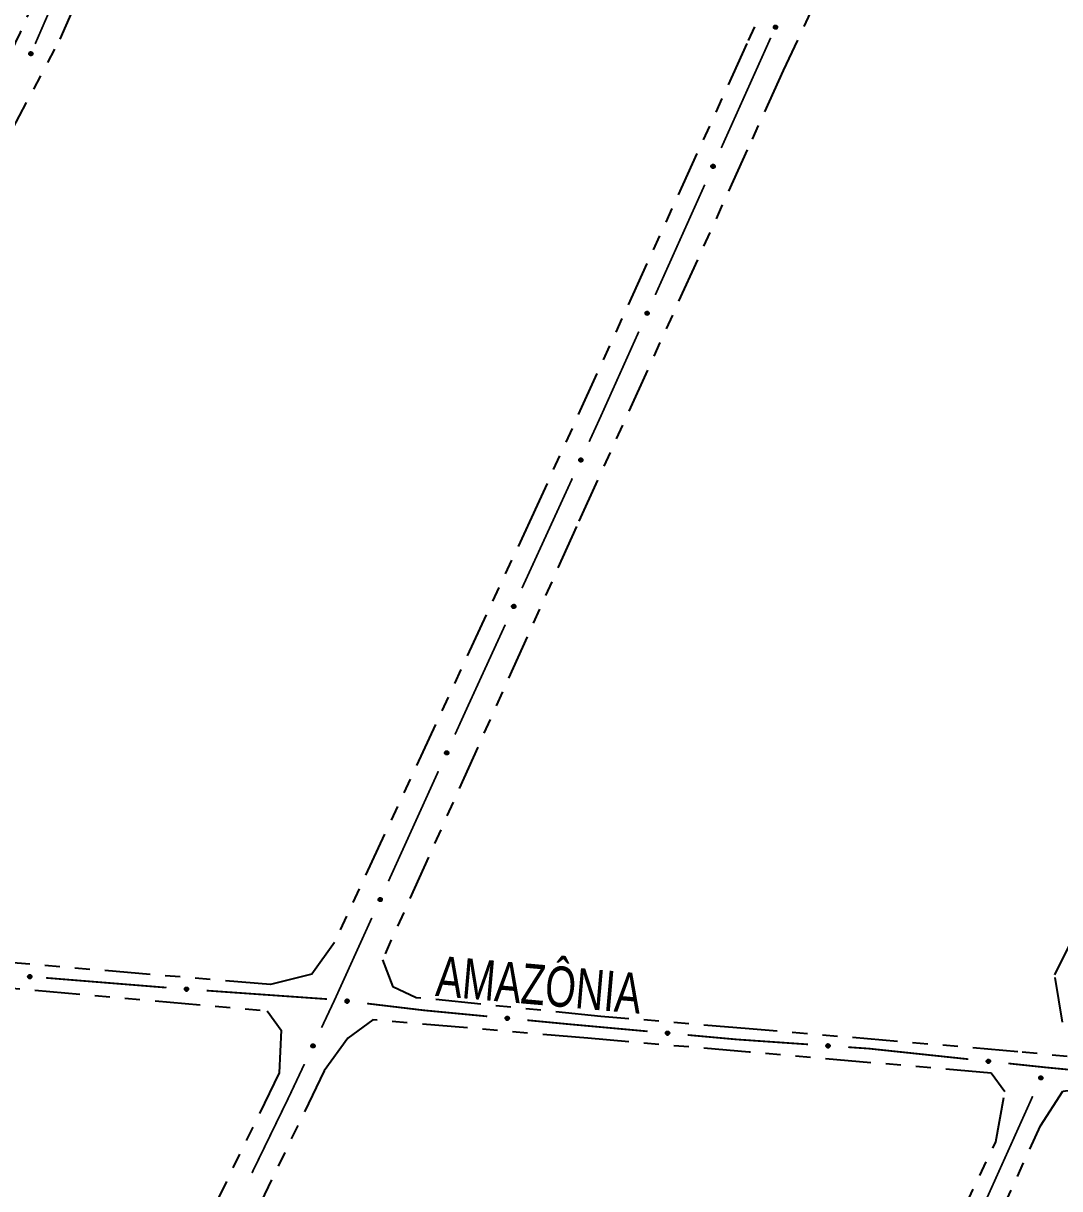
# Model space of a CAD drawing. Extents: x 203665 to 205970, y 4870865 to 4873745.
# Drawn here: x 204333.3 to 204436.3, y 4872193.6 to 4872309.4 of the extents above; entities that cross this region are included whole.
import ezdxf

# ---------------------------------------------------------------- set-up
doc = ezdxf.new("R2010")
doc.units = 0
doc.header["$LTSCALE"] = 1.5
doc.header["$MEASUREMENT"] = 0
doc.linetypes.add('TRACO_25', pattern=[8, 3, -1, 1, -1, 1, -1])
for name, color, linetype in [('SV-EIXO-RUA-N-PAV', 6, 'CONTINUOUS'), ('SV-RUA-NAO-PAV', 7, 'CONTINUOUS'), ('SV-TXT-RUA-N-PAV', 7, 'CONTINUOUS')]:
    doc.layers.add(name, color=color, linetype=linetype)
doc.styles.add('ARIAL', font='ARIAL.SHX')

msp = doc.modelspace()

# ---------------------------------------------------------------- linework, layer by layer
at = {"layer": 'SV-EIXO-RUA-N-PAV', "const_width": 0.18}
for points in [[(204334.483319, 4872307.370179), (204338.866282, 4872317.459264)], [(204407.567478, 4872307.980541), (204402.652835, 4872297.033109)], [(204401.014621, 4872293.383964), (204396.099978, 4872282.436532)], [(204394.461763, 4872278.787387), (204390.775781, 4872270.576813)], [(204390.615686, 4872270.220199), (204389.528072, 4872267.848598)], [(204390.775781, 4872270.576813), (204390.615686, 4872270.220199)], [(204387.860656, 4872264.212704), (204382.858407, 4872253.305023)], [(204381.190991, 4872249.669129), (204377.439305, 4872241.488368)], [(204377.340722, 4872241.273403), (204376.198992, 4872238.756773)], [(204377.439305, 4872241.488368), (204377.340722, 4872241.273403)], [(204374.546411, 4872235.114112), (204369.588668, 4872224.18613)], [(204367.936088, 4872220.54347), (204364.630926, 4872213.258148)], [(204335.573142, 4872214.580734), (204347.534153, 4872213.614187)], [(204351.523075, 4872213.31734), (204363.493279, 4872212.472228)], [(204364.250133, 4872212.418794), (204362.93844, 4872209.633936)], [(204364.630926, 4872213.258148), (204364.250133, 4872212.418794)], [(204367.468452, 4872212.033824), (204372.43306, 4872211.439964)], [(204372.43306, 4872211.439964), (204373.090104, 4872211.361371)], [(204373.090104, 4872211.361371), (204379.399523, 4872210.757277)], [(204383.381314, 4872210.376041), (204387.363105, 4872209.994806)], [(204387.363105, 4872209.994806), (204387.406833, 4872209.99062)], [(204387.406833, 4872209.99062), (204395.330231, 4872209.270311)], [(204399.313803, 4872208.908167), (204403.297376, 4872208.546024)], [(204403.297376, 4872208.546024), (204404.160453, 4872208.467564)], [(204404.160453, 4872208.467564), (204411.276718, 4872207.973949)], [(204415.26713, 4872207.697157), (204417.262336, 4872207.558761)], [(204417.262336, 4872207.558761), (204417.33489, 4872207.55373)], [(204417.33489, 4872207.55373), (204427.206555, 4872206.504463)], [(204361.234007, 4872206.015248), (204359.955682, 4872203.301231)], [(204431.184149, 4872206.081682), (204434.167345, 4872205.764596)], [(204434.167345, 4872205.764596), (204434.888113, 4872205.687986)], [(204434.888113, 4872205.687986), (204443.124805, 4872204.890886)], [(204359.955682, 4872203.301231), (204359.698866, 4872202.755985)], [(204359.698866, 4872202.755985), (204356.027159, 4872195.203952)], [(204428.679475, 4872191.88013), (204433.600623, 4872202.82464)]]:
    msp.add_lwpolyline(points, dxfattribs=at)
at = {"layer": 'SV-EIXO-RUA-N-PAV'}
for points in [[(204408.198345, 4872309.117025), (204408.216378, 4872309.071562), (204408.222579, 4872309.028801), (204408.217486, 4872308.991648), (204408.204425, 4872308.959991), (204408.187415, 4872308.929108), (204408.163396, 4872308.901756), (204408.130013, 4872308.877304), (204408.084535, 4872308.858895), (204408.040313, 4872308.855421), (204408.003622, 4872308.858465), (204407.969827, 4872308.870184), (204407.940103, 4872308.887211), (204407.912516, 4872308.9131), (204407.888066, 4872308.947172), (204407.870662, 4872308.993351), (204407.86487, 4872309.035314), (204407.87074, 4872309.07112), (204407.882736, 4872309.105021), (204407.90048, 4872309.136341), (204407.924212, 4872309.163055), (204407.958562, 4872309.18761), (204408.004367, 4872309.204184), (204408.046154, 4872309.210439), (204408.082034, 4872309.205073), (204408.115143, 4872309.192512), (204408.146325, 4872309.175827), (204408.174826, 4872309.152828), (204408.198345, 4872309.117025)], [(204333.903559, 4872306.31191), (204333.884977, 4872306.357151), (204333.878257, 4872306.399833), (204333.882899, 4872306.437045), (204333.895574, 4872306.468859), (204333.912208, 4872306.499945), (204333.935894, 4872306.527587), (204333.968977, 4872306.552443), (204334.014229, 4872306.571402), (204334.058405, 4872306.575412), (204334.095131, 4872306.572814), (204334.129065, 4872306.561506), (204334.158994, 4872306.544841), (204334.186893, 4872306.519289), (204334.211754, 4872306.485516), (204334.229718, 4872306.439552), (204334.236019, 4872306.397662), (204334.230584, 4872306.361787), (204334.219, 4872306.327744), (204334.201638, 4872306.29621), (204334.178231, 4872306.269211), (204334.144182, 4872306.24424), (204334.098581, 4872306.227111), (204334.056873, 4872306.22035), (204334.020931, 4872306.225279), (204333.987671, 4872306.237438), (204333.956289, 4872306.253743), (204333.927512, 4872306.276395), (204333.903559, 4872306.31191)], [(204401.992998, 4872295.29453), (204402.01103, 4872295.249067), (204402.017231, 4872295.206307), (204402.012138, 4872295.169154), (204401.999077, 4872295.137496), (204401.982067, 4872295.106614), (204401.958048, 4872295.079262), (204401.924665, 4872295.054809), (204401.879187, 4872295.0364), (204401.834965, 4872295.032927), (204401.798274, 4872295.035971), (204401.764479, 4872295.04769), (204401.734755, 4872295.064717), (204401.707168, 4872295.090606), (204401.682718, 4872295.124678), (204401.665314, 4872295.170856), (204401.659522, 4872295.212819), (204401.665392, 4872295.248626), (204401.677388, 4872295.282526), (204401.695132, 4872295.313847), (204401.718864, 4872295.34056), (204401.753214, 4872295.365116), (204401.79902, 4872295.38169), (204401.840807, 4872295.387944), (204401.876686, 4872295.382579), (204401.909796, 4872295.370017), (204401.940978, 4872295.353333), (204401.969478, 4872295.330333), (204401.992998, 4872295.29453)], [(204395.44014, 4872280.697953), (204395.458172, 4872280.652491), (204395.464374, 4872280.60973), (204395.459281, 4872280.572577), (204395.44622, 4872280.540919), (204395.42921, 4872280.510037), (204395.405191, 4872280.482685), (204395.371808, 4872280.458232), (204395.326329, 4872280.439823), (204395.282108, 4872280.43635), (204395.245416, 4872280.439394), (204395.211621, 4872280.451113), (204395.181898, 4872280.46814), (204395.154311, 4872280.494029), (204395.129861, 4872280.528101), (204395.112457, 4872280.574279), (204395.106665, 4872280.616242), (204395.112534, 4872280.652049), (204395.124531, 4872280.68595), (204395.142274, 4872280.71727), (204395.166006, 4872280.743983), (204395.200356, 4872280.768539), (204395.246162, 4872280.785113), (204395.287949, 4872280.791368), (204395.323829, 4872280.786002), (204395.356938, 4872280.77344), (204395.38812, 4872280.756756), (204395.41662, 4872280.733756), (204395.44014, 4872280.697953)], [(204388.854318, 4872266.115365), (204388.871985, 4872266.069759), (204388.877844, 4872266.02695), (204388.872453, 4872265.989839), (204388.859139, 4872265.958288), (204388.841882, 4872265.927543), (204388.817644, 4872265.900384), (204388.784066, 4872265.8762), (204388.738442, 4872265.858156), (204388.694194, 4872265.855037), (204388.657528, 4872265.858375), (204388.623828, 4872265.870364), (204388.594242, 4872265.887629), (204388.566863, 4872265.913738), (204388.542687, 4872265.948006), (204388.525654, 4872265.994322), (204388.520198, 4872266.03633), (204388.526355, 4872266.072089), (204388.538623, 4872266.105892), (204388.556617, 4872266.137069), (204388.580562, 4872266.163591), (204388.615108, 4872266.187871), (204388.661045, 4872266.204077), (204388.702881, 4872266.209996), (204388.738716, 4872266.204344), (204388.771724, 4872266.191517), (204388.802771, 4872266.174583), (204388.831086, 4872266.151356), (204388.854318, 4872266.115365)], [(204382.184653, 4872251.57179), (204382.202321, 4872251.526184), (204382.208179, 4872251.483375), (204382.202788, 4872251.446264), (204382.189474, 4872251.414713), (204382.172217, 4872251.383968), (204382.147979, 4872251.356809), (204382.114401, 4872251.332625), (204382.068777, 4872251.314581), (204382.024529, 4872251.311462), (204381.987863, 4872251.3148), (204381.954163, 4872251.326789), (204381.924577, 4872251.344054), (204381.897198, 4872251.370164), (204381.873022, 4872251.404431), (204381.855989, 4872251.450747), (204381.850534, 4872251.492755), (204381.85669, 4872251.528514), (204381.868958, 4872251.562317), (204381.886952, 4872251.593494), (204381.910898, 4872251.620016), (204381.945443, 4872251.644296), (204381.99138, 4872251.660502), (204382.033216, 4872251.666421), (204382.069052, 4872251.660769), (204382.102059, 4872251.647942), (204382.133106, 4872251.631008), (204382.161421, 4872251.607781), (204382.184653, 4872251.57179)], [(204375.532309, 4872237.020808), (204375.550162, 4872236.975275), (204375.556194, 4872236.93249), (204375.550955, 4872236.895357), (204375.53777, 4872236.863751), (204375.520638, 4872236.832936), (204375.496511, 4872236.805679), (204375.463032, 4872236.781358), (204375.417482, 4872236.763129), (204375.373247, 4872236.759829), (204375.336568, 4872236.763018), (204375.302819, 4872236.77487), (204375.273163, 4872236.792014), (204375.245678, 4872236.818011), (204375.221363, 4872236.85218), (204375.204141, 4872236.898426), (204375.198514, 4872236.940412), (204375.204525, 4872236.976195), (204375.216654, 4872237.010048), (204375.234521, 4872237.041298), (204375.258359, 4872237.067918), (204375.292805, 4872237.092338), (204375.338676, 4872237.108731), (204375.380487, 4872237.114821), (204375.416345, 4872237.109315), (204375.449405, 4872237.096622), (204375.480521, 4872237.079815), (204375.50893, 4872237.056704), (204375.532309, 4872237.020808)], [(204368.921985, 4872222.450166), (204368.939838, 4872222.404632), (204368.945871, 4872222.361847), (204368.940632, 4872222.324715), (204368.927446, 4872222.293109), (204368.910315, 4872222.262294), (204368.886188, 4872222.235037), (204368.852709, 4872222.210716), (204368.807158, 4872222.192486), (204368.762924, 4872222.189187), (204368.726244, 4872222.192376), (204368.692496, 4872222.204227), (204368.662839, 4872222.221371), (204368.635355, 4872222.247369), (204368.611039, 4872222.281537), (204368.593817, 4872222.327784), (204368.588191, 4872222.369769), (204368.594201, 4872222.405553), (204368.606331, 4872222.439405), (204368.624198, 4872222.470656), (204368.648035, 4872222.497275), (204368.682482, 4872222.521696), (204368.728352, 4872222.538089), (204368.770164, 4872222.544179), (204368.806022, 4872222.538672), (204368.839082, 4872222.52598), (204368.870198, 4872222.509173), (204368.898607, 4872222.486061), (204368.921985, 4872222.450166)], [(204333.81321, 4872214.83339), (204333.850014, 4872214.8656), (204333.888232, 4872214.885758), (204333.924946, 4872214.893395), (204333.95915, 4872214.891685), (204333.993945, 4872214.885994), (204334.027759, 4872214.872516), (204334.061976, 4872214.849245), (204334.094546, 4872214.812552), (204334.112622, 4872214.772045), (204334.122036, 4872214.736451), (204334.122306, 4872214.700683), (204334.116211, 4872214.666974), (204334.10105, 4872214.632313), (204334.077127, 4872214.597868), (204334.039439, 4872214.56601), (204334.001836, 4872214.546505), (204333.96613, 4872214.54005), (204333.93017, 4872214.540006), (204333.894717, 4872214.546242), (204333.8616, 4872214.559663), (204333.826963, 4872214.583812), (204333.796012, 4872214.621427), (204333.77613, 4872214.658709), (204333.769175, 4872214.694315), (204333.769929, 4872214.729719), (204333.775213, 4872214.764687), (204333.787346, 4872214.799243), (204333.81321, 4872214.83339)], [(204349.39247, 4872213.578118), (204349.428945, 4872213.6107), (204349.466956, 4872213.631244), (204349.503591, 4872213.639254), (204349.53781, 4872213.63789), (204349.572661, 4872213.632553), (204349.60661, 4872213.619419), (204349.641061, 4872213.596496), (204349.674002, 4872213.560136), (204349.692488, 4872213.519814), (204349.702263, 4872213.484317), (204349.702896, 4872213.448554), (204349.697143, 4872213.414785), (204349.682335, 4872213.379972), (204349.658763, 4872213.345286), (204349.6214, 4872213.313047), (204349.583997, 4872213.293162), (204349.548358, 4872213.286345), (204349.5124, 4872213.285936), (204349.476886, 4872213.291812), (204349.443635, 4872213.304896), (204349.408754, 4872213.328692), (204349.377423, 4872213.365991), (204349.357164, 4872213.403069), (204349.349848, 4872213.438603), (204349.350243, 4872213.474013), (204349.355172, 4872213.509033), (204349.366953, 4872213.543709), (204349.39247, 4872213.578118)], [(204365.35302, 4872212.397734), (204365.391034, 4872212.428507), (204365.429998, 4872212.447181), (204365.466978, 4872212.453403), (204365.501091, 4872212.45038), (204365.535641, 4872212.443356), (204365.568913, 4872212.42859), (204365.60221, 4872212.404021), (204365.633347, 4872212.366105), (204365.649854, 4872212.324933), (204365.657894, 4872212.289004), (204365.65679, 4872212.253252), (204365.649404, 4872212.219802), (204365.632923, 4872212.185749), (204365.607696, 4872212.152248), (204365.568811, 4872212.121861), (204365.530487, 4872212.103815), (204365.494559, 4872212.098736), (204365.458624, 4872212.100074), (204365.423436, 4872212.107667), (204365.39086, 4872212.12235), (204365.357175, 4872212.147811), (204365.327692, 4872212.186587), (204365.309257, 4872212.224606), (204365.303675, 4872212.260453), (204365.305789, 4872212.295802), (204365.312412, 4872212.330541), (204365.325863, 4872212.364605), (204365.35302, 4872212.397734)], [(204381.257883, 4872210.689933), (204381.295161, 4872210.721594), (204381.333673, 4872210.741182), (204381.370496, 4872210.748275), (204381.404671, 4872210.746058), (204381.439377, 4872210.739852), (204381.472988, 4872210.725875), (204381.506856, 4872210.702099), (204381.538879, 4872210.664927), (204381.556353, 4872210.624156), (204381.565238, 4872210.588427), (204381.564978, 4872210.552659), (204381.558384, 4872210.519044), (204381.542711, 4872210.484611), (204381.518281, 4872210.450525), (204381.480124, 4872210.419229), (204381.442236, 4872210.400284), (204381.406439, 4872210.394358), (204381.370482, 4872210.394848), (204381.335125, 4872210.401608), (204381.302211, 4872210.415519), (204381.267935, 4872210.440178), (204381.237545, 4872210.478247), (204381.218218, 4872210.51582), (204381.211792, 4872210.551525), (204381.213071, 4872210.586915), (204381.218872, 4872210.621801), (204381.231516, 4872210.656172), (204381.257883, 4872210.689933)], [(204397.188893, 4872209.211876), (204397.226018, 4872209.243715), (204397.264436, 4872209.263488), (204397.301225, 4872209.270757), (204397.33541, 4872209.268704), (204397.370145, 4872209.262664), (204397.403823, 4872209.248849), (204397.437805, 4872209.225235), (204397.470005, 4872209.188218), (204397.487674, 4872209.147531), (204397.496731, 4872209.111845), (204397.496642, 4872209.076076), (204397.490209, 4872209.04243), (204397.474701, 4872209.007922), (204397.450435, 4872208.973719), (204397.412429, 4872208.94224), (204397.374632, 4872208.923114), (204397.338863, 4872208.917017), (204397.302904, 4872208.917334), (204397.267516, 4872208.923925), (204397.234535, 4872208.937677), (204397.200142, 4872208.962172), (204397.16957, 4872209.000095), (204397.150063, 4872209.037575), (204397.143466, 4872209.073249), (204397.144575, 4872209.108644), (204397.150209, 4872209.143557), (204397.162687, 4872209.177989), (204397.188893, 4872209.211876)], [(204362.247034, 4872207.907669), (204362.264235, 4872207.861886), (204362.269656, 4872207.819019), (204362.263887, 4872207.781965), (204362.250251, 4872207.750551), (204362.232681, 4872207.719984), (204362.208168, 4872207.693074), (204362.174345, 4872207.669233), (204362.128539, 4872207.651656), (204362.084261, 4872207.648989), (204362.047631, 4872207.652701), (204362.014055, 4872207.665034), (204361.984647, 4872207.682599), (204361.957536, 4872207.708987), (204361.933711, 4872207.743499), (204361.917151, 4872207.789987), (204361.912125, 4872207.832048), (204361.918646, 4872207.867742), (204361.931258, 4872207.901418), (204361.949569, 4872207.93241), (204361.973784, 4872207.958687), (204362.008576, 4872207.982613), (204362.054676, 4872207.998349), (204362.09657, 4872208.003841), (204362.132346, 4872207.997823), (204362.165221, 4872207.98466), (204362.196094, 4872207.96741), (204362.22417, 4872207.943895), (204362.247034, 4872207.907669)], [(204413.136205, 4872207.955312), (204413.17264, 4872207.987939), (204413.210626, 4872208.00853), (204413.247251, 4872208.016585), (204413.281472, 4872208.015264), (204413.316329, 4872208.009969), (204413.350295, 4872207.996877), (204413.384774, 4872207.973996), (204413.41776, 4872207.937677), (204413.436296, 4872207.897378), (204413.446114, 4872207.861893), (204413.446791, 4872207.826131), (204413.44108, 4872207.792355), (204413.426314, 4872207.757523), (204413.402785, 4872207.722808), (204413.365462, 4872207.690523), (204413.328083, 4872207.670592), (204413.292453, 4872207.663731), (204413.256495, 4872207.663278), (204413.220974, 4872207.66911), (204413.187707, 4872207.682154), (204413.152797, 4872207.705906), (204413.12142, 4872207.743167), (204413.101115, 4872207.780221), (204413.093756, 4872207.815745), (204413.094107, 4872207.851156), (204413.098992, 4872207.886182), (204413.110731, 4872207.920872), (204413.136205, 4872207.955312)], [(204429.064111, 4872206.417723), (204429.101717, 4872206.448993), (204429.140431, 4872206.468179), (204429.177327, 4872206.474887), (204429.211476, 4872206.472313), (204429.246116, 4872206.465745), (204429.279579, 4872206.451418), (204429.313197, 4872206.427289), (204429.344831, 4872206.389786), (204429.361878, 4872206.348835), (204429.370389, 4872206.313014), (204429.369756, 4872206.277251), (204429.362811, 4872206.243707), (204429.34678, 4872206.20944), (204429.321995, 4872206.17561), (204429.283514, 4872206.144714), (204429.24543, 4872206.126165), (204429.209573, 4872206.120614), (204429.173623, 4872206.121479), (204429.138339, 4872206.128608), (204429.105572, 4872206.142861), (204429.071555, 4872206.167877), (204429.041564, 4872206.206262), (204429.022631, 4872206.244034), (204429.016577, 4872206.279805), (204429.018226, 4872206.315179), (204429.024391, 4872206.350002), (204429.037392, 4872206.38424), (204429.064111, 4872206.417723)], [(204434.261494, 4872204.562826), (204434.243488, 4872204.608299), (204434.237313, 4872204.651063), (204434.242427, 4872204.688213), (204434.255507, 4872204.719863), (204434.272536, 4872204.750735), (204434.296571, 4872204.778073), (204434.329968, 4872204.802506), (204434.375458, 4872204.820888), (204434.419681, 4872204.824335), (204434.456371, 4872204.821269), (204434.490159, 4872204.809531), (204434.519873, 4872204.792486), (204434.547444, 4872204.76658), (204434.571874, 4872204.732494), (204434.589251, 4872204.686305), (204434.595018, 4872204.644339), (204434.589127, 4872204.608535), (204434.57711, 4872204.574642), (204434.559348, 4872204.543332), (204434.5356, 4872204.516633), (204434.501235, 4872204.492098), (204434.45542, 4872204.475551), (204434.413629, 4872204.469321), (204434.377753, 4872204.474708), (204434.344651, 4872204.487289), (204434.313479, 4872204.503992), (204434.284992, 4872204.527009), (204434.261494, 4872204.562826)]]:
    msp.add_lwpolyline(points, close=True, dxfattribs=at)
for points in [[(204407.90048, 4872309.136341), (204407.86487, 4872309.035314)], [(204407.911148, 4872309.145478), (204407.869947, 4872309.020386)], [(204407.924212, 4872309.163055), (204407.870662, 4872308.993351)], [(204407.941302, 4872309.169334), (204407.882118, 4872308.977529)], [(204407.958562, 4872309.18761), (204407.888066, 4872308.947172)], [(204407.981288, 4872309.191768), (204407.901071, 4872308.933123)], [(204408.004367, 4872309.204184), (204407.912516, 4872308.9131)], [(204408.023458, 4872309.205742), (204407.92729, 4872308.9049)], [(204408.046154, 4872309.210439), (204407.940103, 4872308.887211)], [(204408.061971, 4872309.204905), (204407.955743, 4872308.881656)], [(204408.082034, 4872309.205073), (204407.969827, 4872308.870184)], [(204408.097131, 4872309.196599), (204407.98506, 4872308.866999)], [(204408.115143, 4872309.192512), (204408.003622, 4872308.858465)], [(204408.130183, 4872309.180266), (204408.025631, 4872308.860751)], [(204408.146325, 4872309.175827), (204408.040313, 4872308.855421)], [(204408.158509, 4872309.16007), (204408.064703, 4872308.861159)], [(204408.174826, 4872309.152828), (204408.084535, 4872308.858895)], [(204408.184601, 4872309.134896), (204408.107001, 4872308.872085)], [(204408.198345, 4872309.117025), (204408.130013, 4872308.877304)], [(204408.207161, 4872309.091862), (204408.149349, 4872308.896449)], [(204408.216378, 4872309.071562), (204408.163396, 4872308.901756)], [(204408.220018, 4872309.047201), (204408.178131, 4872308.923912)], [(204408.222579, 4872309.028801), (204408.187415, 4872308.929108)], [(204333.878257, 4872306.399833), (204333.912208, 4872306.499945)], [(204333.881041, 4872306.381465), (204333.921428, 4872306.505253)], [(204333.884977, 4872306.357151), (204333.935894, 4872306.527587)], [(204333.894439, 4872306.336964), (204333.949875, 4872306.533064)], [(204333.903559, 4872306.31191), (204333.968977, 4872306.552443)], [(204333.91752, 4872306.294207), (204333.991924, 4872306.557941)], [(204333.927512, 4872306.276395), (204334.014229, 4872306.571402)], [(204333.943915, 4872306.269351), (204334.034086, 4872306.569379)], [(204333.956289, 4872306.253743), (204334.058405, 4872306.575412)], [(204333.972485, 4872306.249501), (204334.07315, 4872306.570261)], [(204333.987671, 4872306.237438), (204334.095131, 4872306.572814)], [(204334.005732, 4872306.23357), (204334.113794, 4872306.564506)], [(204334.020931, 4872306.225279), (204334.129065, 4872306.561506)], [(204334.04099, 4872306.225691), (204334.143287, 4872306.550206)], [(204334.056873, 4872306.22035), (204334.158994, 4872306.544841)], [(204334.079511, 4872306.225322), (204334.172021, 4872306.527309)], [(204334.098581, 4872306.227111), (204334.186893, 4872306.519289)], [(204334.121508, 4872306.239807), (204334.19858, 4872306.499406)], [(204334.144182, 4872306.24424), (204334.211754, 4872306.485516)], [(204334.161219, 4872306.262724), (204334.218071, 4872306.455233)], [(204334.178231, 4872306.269211), (204334.229718, 4872306.439552)], [(204334.191081, 4872306.286944), (204334.23076, 4872306.412528)], [(204334.201638, 4872306.29621), (204334.236019, 4872306.397662)], [(204401.695132, 4872295.313847), (204401.659522, 4872295.212819)], [(204401.7058, 4872295.322984), (204401.664599, 4872295.197891)], [(204401.718864, 4872295.34056), (204401.665314, 4872295.170856)], [(204401.735954, 4872295.34684), (204401.67677, 4872295.155035)], [(204401.753214, 4872295.365116), (204401.682718, 4872295.124678)], [(204401.77594, 4872295.369273), (204401.695723, 4872295.110629)], [(204401.79902, 4872295.38169), (204401.707168, 4872295.090606)], [(204401.81811, 4872295.383248), (204401.721942, 4872295.082406)], [(204401.840807, 4872295.387944), (204401.734755, 4872295.064717)], [(204401.856623, 4872295.382411), (204401.750396, 4872295.059162)], [(204401.876686, 4872295.382579), (204401.764479, 4872295.04769)], [(204401.891783, 4872295.374105), (204401.779713, 4872295.044505)], [(204401.909796, 4872295.370017), (204401.798274, 4872295.035971)], [(204401.924835, 4872295.357771), (204401.820284, 4872295.038257)], [(204401.940978, 4872295.353333), (204401.834965, 4872295.032927)], [(204401.953162, 4872295.337576), (204401.859356, 4872295.038665)], [(204401.969478, 4872295.330333), (204401.879187, 4872295.0364)], [(204401.979253, 4872295.312401), (204401.901653, 4872295.04959)], [(204401.992998, 4872295.29453), (204401.924665, 4872295.054809)], [(204402.001814, 4872295.269367), (204401.944001, 4872295.073955)], [(204402.01103, 4872295.249067), (204401.958048, 4872295.079262)], [(204402.01467, 4872295.224707), (204401.972783, 4872295.101418)], [(204402.017231, 4872295.206307), (204401.982067, 4872295.106614)], [(204395.142274, 4872280.71727), (204395.106665, 4872280.616242)], [(204395.152943, 4872280.726407), (204395.111742, 4872280.601314)], [(204395.166006, 4872280.743983), (204395.112457, 4872280.574279)], [(204395.183097, 4872280.750263), (204395.123912, 4872280.558458)], [(204395.200356, 4872280.768539), (204395.129861, 4872280.528101)], [(204395.223082, 4872280.772697), (204395.142866, 4872280.514052)], [(204395.246162, 4872280.785113), (204395.154311, 4872280.494029)], [(204395.265253, 4872280.786671), (204395.169084, 4872280.485829)], [(204395.287949, 4872280.791368), (204395.181898, 4872280.46814)], [(204395.303766, 4872280.785834), (204395.197538, 4872280.462585)], [(204395.323829, 4872280.786002), (204395.211621, 4872280.451113)], [(204395.338926, 4872280.777528), (204395.226855, 4872280.447928)], [(204395.356938, 4872280.77344), (204395.245416, 4872280.439394)], [(204395.371977, 4872280.761194), (204395.267426, 4872280.44168)], [(204395.38812, 4872280.756756), (204395.282108, 4872280.43635)], [(204395.400304, 4872280.740999), (204395.306498, 4872280.442088)], [(204395.41662, 4872280.733756), (204395.326329, 4872280.439823)], [(204395.426395, 4872280.715824), (204395.348796, 4872280.453013)], [(204395.44014, 4872280.697953), (204395.371808, 4872280.458232)], [(204395.448956, 4872280.67279), (204395.391144, 4872280.477378)], [(204395.458172, 4872280.652491), (204395.405191, 4872280.482685)], [(204395.461813, 4872280.62813), (204395.419926, 4872280.504841)], [(204395.464374, 4872280.60973), (204395.42921, 4872280.510037)], [(204388.556617, 4872266.137069), (204388.520198, 4872266.03633)], [(204388.567358, 4872266.14612), (204388.525156, 4872266.021362)], [(204388.580562, 4872266.163591), (204388.525654, 4872265.994322)], [(204388.597702, 4872266.169734), (204388.536982, 4872265.978409)], [(204388.615108, 4872266.187871), (204388.542687, 4872265.948006)], [(204388.637867, 4872266.191846), (204388.555579, 4872265.933853)], [(204388.661045, 4872266.204077), (204388.566863, 4872265.913738)], [(204388.680148, 4872266.205481), (204388.58157, 4872265.90542)], [(204388.702881, 4872266.209996), (204388.594242, 4872265.887629)], [(204388.718653, 4872266.204336), (204388.609837, 4872265.881949)], [(204388.738716, 4872266.204344), (204388.623828, 4872265.870364)], [(204388.753745, 4872266.195749), (204388.639036, 4872265.867057)], [(204388.771724, 4872266.191517), (204388.657528, 4872265.858375)], [(204388.786665, 4872266.17915), (204388.679555, 4872265.860484)], [(204388.802771, 4872266.174583), (204388.694194, 4872265.855037)], [(204388.814829, 4872266.158729), (204388.718629, 4872265.860579)], [(204388.831086, 4872266.151356), (204388.738442, 4872265.858156)], [(204388.840717, 4872266.133346), (204388.761013, 4872265.871165)], [(204388.854318, 4872266.115365), (204388.784066, 4872265.8762)], [(204388.862932, 4872266.090132), (204388.803555, 4872265.89519)], [(204388.871985, 4872266.069759), (204388.817644, 4872265.900384)], [(204388.87543, 4872266.04537), (204388.832556, 4872265.922421)], [(204388.877844, 4872266.02695), (204388.841882, 4872265.927543)], [(204381.886952, 4872251.593494), (204381.850534, 4872251.492755)], [(204381.897693, 4872251.602545), (204381.855491, 4872251.477787)], [(204381.910898, 4872251.620016), (204381.855989, 4872251.450747)], [(204381.928038, 4872251.626159), (204381.867317, 4872251.434834)], [(204381.945443, 4872251.644296), (204381.873022, 4872251.404431)], [(204381.968202, 4872251.648271), (204381.885914, 4872251.390278)], [(204381.99138, 4872251.660502), (204381.897198, 4872251.370164)], [(204382.010483, 4872251.661907), (204381.911906, 4872251.361845)], [(204382.033216, 4872251.666421), (204381.924577, 4872251.344054)], [(204382.048988, 4872251.660761), (204381.940172, 4872251.338374)], [(204382.069052, 4872251.660769), (204381.954163, 4872251.326789)], [(204382.08408, 4872251.652174), (204381.969371, 4872251.323482)], [(204382.102059, 4872251.647942), (204381.987863, 4872251.3148)], [(204382.117, 4872251.635576), (204382.00989, 4872251.31691)], [(204382.133106, 4872251.631008), (204382.024529, 4872251.311462)], [(204382.145164, 4872251.615154), (204382.048964, 4872251.317004)], [(204382.161421, 4872251.607781), (204382.068777, 4872251.314581)], [(204382.171052, 4872251.589771), (204382.091348, 4872251.32759)], [(204382.184653, 4872251.57179), (204382.114401, 4872251.332625)], [(204382.193267, 4872251.546557), (204382.13389, 4872251.351615)], [(204382.202321, 4872251.526184), (204382.147979, 4872251.356809)], [(204382.205765, 4872251.501795), (204382.162892, 4872251.378846)], [(204382.208179, 4872251.483375), (204382.172217, 4872251.383968)], [(204375.234521, 4872237.041298), (204375.198514, 4872236.940412)], [(204375.245226, 4872237.050393), (204375.203532, 4872236.925464)], [(204375.258359, 4872237.067918), (204375.204141, 4872236.898426)], [(204375.275474, 4872237.07413), (204375.215534, 4872236.88256)], [(204375.292805, 4872237.092338), (204375.221363, 4872236.85218)], [(204375.315547, 4872237.096406), (204375.234312, 4872236.838079)], [(204375.338676, 4872237.108731), (204375.245678, 4872236.818011)], [(204375.357773, 4872237.110214), (204375.260419, 4872236.809753)], [(204375.380487, 4872237.114821), (204375.273163, 4872236.792014)], [(204375.396282, 4872237.109225), (204375.288781, 4872236.786397)], [(204375.416345, 4872237.109315), (204375.302819, 4872236.77487)], [(204375.431409, 4872237.100781), (204375.31804, 4872236.771625)], [(204375.449405, 4872237.096622), (204375.336568, 4872236.763018)], [(204375.464396, 4872237.084317), (204375.358586, 4872236.765217)], [(204375.480521, 4872237.079815), (204375.373247, 4872236.759829)], [(204375.492643, 4872237.06401), (204375.39766, 4872236.765471)], [(204375.50893, 4872237.056704), (204375.417482, 4872236.763129)], [(204375.518635, 4872237.038733), (204375.44, 4872236.77623)], [(204375.532309, 4872237.020808), (204375.463032, 4872236.781358)], [(204375.541026, 4872236.995611), (204375.482444, 4872236.800427)], [(204375.550162, 4872236.975275), (204375.496511, 4872236.805679)], [(204375.553706, 4872236.9509), (204375.511334, 4872236.827777)], [(204375.556194, 4872236.93249), (204375.520638, 4872236.832936)], [(204368.624198, 4872222.470656), (204368.588191, 4872222.369769)], [(204368.634902, 4872222.479751), (204368.593209, 4872222.354821)], [(204368.648035, 4872222.497275), (204368.593817, 4872222.327784)], [(204368.66515, 4872222.503488), (204368.60521, 4872222.311917)], [(204368.682482, 4872222.521696), (204368.611039, 4872222.281537)], [(204368.705224, 4872222.525763), (204368.623989, 4872222.267437)], [(204368.728352, 4872222.538089), (204368.635355, 4872222.247369)], [(204368.747449, 4872222.539571), (204368.650096, 4872222.239111)], [(204368.770164, 4872222.544179), (204368.662839, 4872222.221371)], [(204368.785958, 4872222.538583), (204368.678458, 4872222.215755)], [(204368.806022, 4872222.538672), (204368.692496, 4872222.204227)], [(204368.821085, 4872222.530138), (204368.707717, 4872222.200982)], [(204368.839082, 4872222.52598), (204368.726244, 4872222.192376)], [(204368.854072, 4872222.513675), (204368.748263, 4872222.194575)], [(204368.870198, 4872222.509173), (204368.762924, 4872222.189187)], [(204368.882319, 4872222.493368), (204368.787336, 4872222.194829)], [(204368.898607, 4872222.486061), (204368.807158, 4872222.192486)], [(204368.908311, 4872222.468091), (204368.829677, 4872222.205588)], [(204368.921985, 4872222.450166), (204368.852709, 4872222.210716)], [(204368.930702, 4872222.424968), (204368.87212, 4872222.229785)], [(204368.939838, 4872222.404632), (204368.886188, 4872222.235037)], [(204368.943383, 4872222.380257), (204368.90101, 4872222.257135)], [(204368.945871, 4872222.361847), (204368.910315, 4872222.262294)], [(204333.769175, 4872214.694315), (204334.122306, 4872214.700683)], [(204333.769929, 4872214.729719), (204334.122036, 4872214.736451)], [(204333.772107, 4872214.711378), (204334.120207, 4872214.716104)], [(204333.775213, 4872214.764687), (204334.112622, 4872214.772045)], [(204333.77605, 4872214.675466), (204334.11621, 4872214.683572)], [(204333.77613, 4872214.658709), (204334.116211, 4872214.666974)], [(204333.776435, 4872214.74799), (204334.112514, 4872214.756426)], [(204333.785983, 4872214.781443), (204334.099051, 4872214.793107)], [(204333.787346, 4872214.799243), (204334.094546, 4872214.812552)], [(204333.788153, 4872214.638895), (204334.103831, 4872214.648979)], [(204333.800971, 4872214.814456), (204334.074596, 4872214.829307)], [(204333.81321, 4872214.83339), (204334.061976, 4872214.849245)], [(204333.833971, 4872214.850121), (204334.037462, 4872214.861056)], [(204333.850014, 4872214.8656), (204334.027759, 4872214.872516)], [(204333.871751, 4872214.877185), (204334.001948, 4872214.878985)], [(204333.888232, 4872214.885758), (204333.993945, 4872214.885994)], [(204333.796012, 4872214.621427), (204334.10105, 4872214.632313)], [(204333.815438, 4872214.603835), (204334.086013, 4872214.614825)], [(204333.826963, 4872214.583812), (204334.077127, 4872214.597868)], [(204333.849962, 4872214.573665), (204334.050513, 4872214.582101)], [(204333.8616, 4872214.559663), (204334.039439, 4872214.56601)], [(204333.882535, 4872214.553237), (204334.014203, 4872214.556287)], [(204333.894717, 4872214.546242), (204334.001836, 4872214.546505)], [(204349.350243, 4872213.474013), (204349.702263, 4872213.484317)], [(204349.355172, 4872213.509033), (204349.692488, 4872213.519814)], [(204349.356562, 4872213.492349), (204349.692539, 4872213.504195)], [(204349.365771, 4872213.525897), (204349.678704, 4872213.540737)], [(204349.366953, 4872213.543709), (204349.674002, 4872213.560136)], [(204349.380423, 4872213.55906), (204349.653884, 4872213.576688)], [(204349.39247, 4872213.578118), (204349.641061, 4872213.596496)], [(204349.413059, 4872213.595058), (204349.616429, 4872213.608058)], [(204349.428945, 4872213.6107), (204349.60661, 4872213.619419)], [(204349.450563, 4872213.622504), (204349.580735, 4872213.625625)], [(204349.466956, 4872213.631244), (204349.572661, 4872213.632553)], [(204349.349848, 4872213.438603), (204349.702896, 4872213.448554)], [(204349.352607, 4872213.455695), (204349.700641, 4872213.463953)], [(204349.356914, 4872213.419825), (204349.696974, 4872213.431382)], [(204349.357164, 4872213.403069), (204349.697143, 4872213.414785)], [(204349.369388, 4872213.383378), (204349.684947, 4872213.396665)], [(204349.377423, 4872213.365991), (204349.682335, 4872213.379972)], [(204349.397026, 4872213.348597), (204349.667476, 4872213.362333)], [(204349.408754, 4872213.328692), (204349.658763, 4872213.345286)], [(204349.431855, 4872213.318779), (204349.63231, 4872213.329249)], [(204349.443635, 4872213.304896), (204349.6214, 4872213.313047)], [(204349.464634, 4872213.298682), (204349.596264, 4872213.303068)], [(204349.476886, 4872213.291812), (204349.583997, 4872213.293162)], [(204365.312412, 4872212.330541), (204365.649854, 4872212.324933)], [(204365.323817, 4872212.346871), (204365.637102, 4872212.346501)], [(204365.325863, 4872212.364605), (204365.633347, 4872212.366105)], [(204365.340063, 4872212.379284), (204365.614056, 4872212.383614)], [(204365.35302, 4872212.397734), (204365.60221, 4872212.404021)], [(204365.374407, 4872212.413655), (204365.578169, 4872212.416766)], [(204365.391034, 4872212.428507), (204365.568913, 4872212.42859)], [(204365.413199, 4872212.439248), (204365.54337, 4872212.436045)], [(204365.429998, 4872212.447181), (204365.535641, 4872212.443356)], [(204365.303675, 4872212.260453), (204365.65679, 4872212.253252)], [(204365.305789, 4872212.295802), (204365.657894, 4872212.289004)], [(204365.30726, 4872212.27739), (204365.655285, 4872212.268742)], [(204365.309257, 4872212.224606), (204365.649404, 4872212.219802)], [(204365.309821, 4872212.241354), (204365.650041, 4872212.236387)], [(204365.312991, 4872212.31381), (204365.649146, 4872212.30933)], [(204365.320511, 4872212.204344), (204365.636343, 4872212.202295)], [(204365.327692, 4872212.186587), (204365.632923, 4872212.185749)], [(204365.346428, 4872212.168262), (204365.617226, 4872212.168852)], [(204365.357175, 4872212.147811), (204365.607696, 4872212.152248)], [(204365.379768, 4872212.136789), (204365.580495, 4872212.137515)], [(204365.39086, 4872212.12235), (204365.568811, 4872212.121861)], [(204365.411533, 4872212.115124), (204365.54322, 4872212.113114)], [(204365.423436, 4872212.107667), (204365.530487, 4872212.103815)], [(204381.211792, 4872210.551525), (204381.564978, 4872210.552659)], [(204381.213071, 4872210.586915), (204381.565238, 4872210.588427)], [(204381.214976, 4872210.568543), (204381.563108, 4872210.568109)], [(204381.218218, 4872210.51582), (204381.558384, 4872210.519044)], [(204381.218387, 4872210.532577), (204381.558629, 4872210.53564)], [(204381.218872, 4872210.621801), (204381.556353, 4872210.624156)], [(204381.219846, 4872210.605087), (204381.556013, 4872210.608541)], [(204381.229889, 4872210.638395), (204381.543095, 4872210.645417)], [(204381.229947, 4872210.49583), (204381.545739, 4872210.501234)], [(204381.231516, 4872210.656172), (204381.538879, 4872210.664927)], [(204381.237545, 4872210.478247), (204381.542711, 4872210.484611)], [(204381.245365, 4872210.671182), (204381.51918, 4872210.681976)], [(204381.256708, 4872210.460369), (204381.527417, 4872210.467349)], [(204381.257883, 4872210.689933), (204381.506856, 4872210.702099)], [(204381.267935, 4872210.440178), (204381.518281, 4872210.450525)], [(204381.278889, 4872210.706354), (204381.48252, 4872210.714272)], [(204381.290782, 4872210.429692), (204381.491436, 4872210.435154)], [(204381.295161, 4872210.721594), (204381.472988, 4872210.725875)], [(204381.302211, 4872210.415519), (204381.480124, 4872210.419229)], [(204381.317066, 4872210.732855), (204381.447276, 4872210.732725)], [(204381.323049, 4872210.408782), (204381.454747, 4872210.409881)], [(204381.333673, 4872210.741182), (204381.439377, 4872210.739852)], [(204381.335125, 4872210.401608), (204381.442236, 4872210.400284)], [(204397.143466, 4872209.073249), (204397.496642, 4872209.076076)], [(204397.144575, 4872209.108644), (204397.496731, 4872209.111845)], [(204397.146568, 4872209.090282), (204397.494699, 4872209.091517)], [(204397.150063, 4872209.037575), (204397.490209, 4872209.04243)], [(204397.150151, 4872209.054332), (204397.490375, 4872209.059027)], [(204397.150209, 4872209.143557), (204397.487674, 4872209.147531)], [(204397.151263, 4872209.126849), (204397.48741, 4872209.131914)], [(204397.161146, 4872209.160204), (204397.474315, 4872209.168728)], [(204397.161887, 4872209.017641), (204397.47765, 4872209.024559)], [(204397.162687, 4872209.177989), (204397.470005, 4872209.188218)], [(204397.16957, 4872209.000095), (204397.474701, 4872209.007922)], [(204397.176465, 4872209.193065), (204397.450225, 4872209.205172)], [(204397.188818, 4872208.982309), (204397.45949, 4872208.990586)], [(204397.188893, 4872209.211876), (204397.437805, 4872209.225235)], [(204397.200142, 4872208.962172), (204397.450435, 4872208.973719)], [(204397.20982, 4872209.228397), (204397.413411, 4872209.237292)], [(204397.223038, 4872208.951796), (204397.423664, 4872208.958219)], [(204397.226018, 4872209.243715), (204397.403823, 4872209.248849)], [(204397.234535, 4872208.937677), (204397.412429, 4872208.94224)], [(204397.24787, 4872209.255081), (204397.378079, 4872209.255576)], [(204397.255405, 4872208.931041), (204397.387097, 4872208.932771)], [(204397.264436, 4872209.263488), (204397.370145, 4872209.262664)], [(204397.267516, 4872208.923925), (204397.374632, 4872208.923114)], [(204361.949569, 4872207.93241), (204361.912125, 4872207.832048)], [(204361.960403, 4872207.941351), (204361.916929, 4872207.81703)], [(204361.973784, 4872207.958687), (204361.917151, 4872207.789987)], [(204361.990986, 4872207.964654), (204361.928317, 4872207.773959)], [(204362.008576, 4872207.982613), (204361.933711, 4872207.743499)], [(204362.031374, 4872207.986355), (204361.946458, 4872207.729215)], [(204362.054676, 4872207.998349), (204361.957536, 4872207.708987)], [(204362.073792, 4872207.999559), (204361.972158, 4872207.700519)], [(204362.09657, 4872208.003841), (204361.984647, 4872207.682599)], [(204362.112283, 4872207.99802), (204362.000183, 4872207.67676)], [(204362.132346, 4872207.997823), (204362.014055, 4872207.665034)], [(204362.147286, 4872207.989075), (204362.029229, 4872207.661572)], [(204362.165221, 4872207.98466), (204362.047631, 4872207.652701)], [(204362.180035, 4872207.972142), (204362.069679, 4872207.654586)], [(204362.196094, 4872207.96741), (204362.084261, 4872207.648989)], [(204362.207989, 4872207.951434), (204362.108752, 4872207.654282)], [(204362.22417, 4872207.943895), (204362.128539, 4872207.651656)], [(204362.233617, 4872207.925788), (204362.151242, 4872207.664435)], [(204362.247034, 4872207.907669), (204362.174345, 4872207.669233)], [(204362.25539, 4872207.88235), (204362.194027, 4872207.688023)], [(204362.264235, 4872207.861886), (204362.208168, 4872207.693074)], [(204362.26743, 4872207.837463), (204362.223304, 4872207.714958)], [(204362.269656, 4872207.819019), (204362.232681, 4872207.719984)], [(204413.093756, 4872207.815745), (204413.446791, 4872207.826131)], [(204413.094107, 4872207.851156), (204413.446114, 4872207.861893)], [(204413.096493, 4872207.83284), (204413.444517, 4872207.841527)], [(204413.098992, 4872207.886182), (204413.436296, 4872207.897378)], [(204413.100404, 4872207.869499), (204413.436365, 4872207.881759)], [(204413.100844, 4872207.796975), (204413.44089, 4872207.808951)], [(204413.101115, 4872207.780221), (204413.44108, 4872207.792355)], [(204413.109571, 4872207.903059), (204413.422485, 4872207.918284)], [(204413.110731, 4872207.920872), (204413.41776, 4872207.937677)], [(204413.113363, 4872207.760544), (204413.428906, 4872207.77422)], [(204413.12142, 4872207.743167), (204413.426314, 4872207.757523)], [(204413.124183, 4872207.93624), (204413.397621, 4872207.954204)], [(204413.136205, 4872207.955312), (204413.384774, 4872207.973996)], [(204413.141045, 4872207.725797), (204413.411477, 4872207.739866)], [(204413.152797, 4872207.705906), (204413.402785, 4872207.722808)], [(204413.156774, 4872207.972278), (204413.360128, 4872207.985528)], [(204413.17264, 4872207.987939), (204413.350295, 4872207.996877)], [(204413.17591, 4872207.696022), (204413.376352, 4872207.706739)], [(204413.187707, 4872207.682154), (204413.365462, 4872207.690523)], [(204413.194244, 4872207.99977), (204413.324412, 4872208.003052)], [(204413.210626, 4872208.00853), (204413.316329, 4872208.009969)], [(204413.208714, 4872207.675966), (204413.340338, 4872207.680514)], [(204413.220974, 4872207.66911), (204413.328083, 4872207.670592)], [(204429.016577, 4872206.279805), (204429.369756, 4872206.277251)], [(204429.018226, 4872206.315179), (204429.370389, 4872206.313014)], [(204429.019939, 4872206.296788), (204429.368048, 4872206.29272)], [(204429.022631, 4872206.244034), (204429.362811, 4872206.243707)], [(204429.022974, 4872206.260788), (204429.36323, 4872206.260299)], [(204429.024391, 4872206.350002), (204429.361878, 4872206.348835)], [(204429.02519, 4872206.333279), (204429.361375, 4872206.333223)], [(204429.03415, 4872206.223923), (204429.349982, 4872206.22603)], [(204429.03558, 4872206.36648), (204429.348843, 4872206.370233)], [(204429.037392, 4872206.38424), (204429.344831, 4872206.389786)], [(204429.041564, 4872206.206262), (204429.34678, 4872206.20944)], [(204429.051398, 4872206.399104), (204429.325311, 4872206.407039)], [(204429.06054, 4872206.188185), (204429.331306, 4872206.192338)], [(204429.064111, 4872206.417723), (204429.313197, 4872206.427289)], [(204429.071555, 4872206.167877), (204429.321995, 4872206.17561)], [(204429.085287, 4872206.433924), (204429.28899, 4872206.439716)], [(204429.094291, 4872206.157153), (204429.294991, 4872206.16052)], [(204429.101717, 4872206.448993), (204429.279579, 4872206.451418)], [(204429.105572, 4872206.142861), (204429.283514, 4872206.144714)], [(204429.123739, 4872206.460025), (204429.253941, 4872206.458536)], [(204429.126338, 4872206.135908), (204429.258041, 4872206.135631)], [(204429.138339, 4872206.128608), (204429.24543, 4872206.126165)], [(204429.140431, 4872206.468179), (204429.246116, 4872206.465745)], [(204434.237313, 4872204.651063), (204434.272536, 4872204.750735)], [(204434.239863, 4872204.632662), (204434.281823, 4872204.755926)], [(204434.243488, 4872204.608299), (204434.296571, 4872204.778073)], [(204434.252692, 4872204.587994), (204434.310621, 4872204.783372)], [(204434.261494, 4872204.562826), (204434.329968, 4872204.802506)], [(204434.275228, 4872204.544947), (204434.352984, 4872204.807711)], [(204434.284992, 4872204.527009), (204434.375458, 4872204.820888)], [(204434.301304, 4872204.519756), (204434.395288, 4872204.818612)], [(204434.313479, 4872204.503992), (204434.419681, 4872204.824335)], [(204434.329619, 4872204.499544), (204434.43436, 4872204.818997)], [(204434.344651, 4872204.487289), (204434.456371, 4872204.821269)], [(204434.362661, 4872204.483191), (204434.474927, 4872204.812725)], [(204434.377753, 4872204.474708), (204434.490159, 4872204.809531)], [(204434.397816, 4872204.474864), (204434.504236, 4872204.79805)], [(204434.413629, 4872204.469321), (204434.519873, 4872204.792486)], [(204434.436328, 4872204.474005), (204434.532676, 4872204.774789)], [(204434.45542, 4872204.475551), (204434.547444, 4872204.76658)], [(204434.478507, 4872204.487954), (204434.558877, 4872204.746551)], [(204434.501235, 4872204.492098), (204434.571874, 4872204.732494)], [(204434.518506, 4872204.510363), (204434.577804, 4872204.702133)], [(204434.5356, 4872204.516633), (204434.589251, 4872204.686305)], [(204434.548674, 4872204.534201), (204434.589949, 4872204.65927)], [(204434.559348, 4872204.543332), (204434.595018, 4872204.644339)]]:
    msp.add_lwpolyline(points, dxfattribs=at)
at = {"layer": 'SV-RUA-NAO-PAV', "linetype": 'TRACO_25'}
for points in [[(204325.466358, 4872445.434369, 8.773948), (204327.325434, 4872447.65451, 8.773948), (204330.524981, 4872448.504395, 8.724253), (204387.65483, 4872442.939843, 8.356506), (204390.205617, 4872440.61939, 8.356506), (204389.847492, 4872435.758828, 8.366445), (204387.430063, 4872429.298214, 8.356506), (204363.62583, 4872378.059144, 8.356506), (204354.428583, 4872358.261894, 8.704374), (204332.998488, 4872308.517354, 8.932974), (204328.352362, 4872298.886508, 8.883278), (204322.566603, 4872288.415639, 8.803765), (204318.58076, 4872277.974652, 8.843522), (204315.434329, 4872268.983782, 8.883278), (204312.017812, 4872260.24296, 8.773948), (204295.370866, 4872227.890192, 8.465836), (204290.842506, 4872224.08004, 8.475775), (204283.373666, 4872221.830277, 8.53541), (204279.71436, 4872220.400353, 8.595044), (204271.734548, 4872220.740936, 8.64474), (204245.873891, 4872225.153225, 8.664618), (204229.073532, 4872227.844691, 8.614923)], [(204467.712592, 4872432.705894, 8.083373), (204435.676974, 4872362.083935, 8.55359), (204408.810432, 4872304.730506, 8.603613), (204405.231562, 4872296.833808, 8.603613), (204388.273247, 4872259.415664, 8.525471), (204368.992332, 4872216.383802, 8.167664), (204370.033321, 4872213.693407, 8.167664)], [(204424.587054, 4872350.025574, 8.633627), (204405.209177, 4872307.406778, 8.563595), (204384.352534, 4872261.535655, 8.563595), (204364.211868, 4872218.094333, 8.038455), (204361.963165, 4872214.944107, 8.038455), (204357.863723, 4872213.914261, 8.058333), (204299.324171, 4872218.848833, 8.515532), (204298.123054, 4872221.889281, 8.465836), (204298.501492, 4872225.929743, 8.42608), (204316.017442, 4872260.792755, 8.684496), (204320.183155, 4872271.553769, 8.724253), (204323.579186, 4872281.564745, 8.8634), (204327.835339, 4872291.165613, 8.8634), (204331.522741, 4872297.566134, 8.833583), (204336.978594, 4872307.827, 8.813704), (204354.798837, 4872349.298952, 8.833719)], [(204436.554703, 4872210.167922, 7.863272), (204435.784065, 4872214.877523, 7.933304), (204447.062783, 4872237.4949, 7.833258)], [(204261.672693, 4872148.592928, 8.893217), (204280.188684, 4872189.523014, 8.893217), (204292.134485, 4872218.444426, 10.50335), (204292.951829, 4872218.75879, 10.50335), (204293.957792, 4872218.067191, 10.50335), (204295.152372, 4872217.249846, 10.50335), (204296.927425, 4872216.666845, 10.50335), (204298.580579, 4872216.511862, 8.475775), (204357.523383, 4872211.310129, 8.883278), (204358.915419, 4872209.373642, 8.883278), (204358.737043, 4872205.153146, 8.833583), (204338.383068, 4872163.343173, 7.929125), (204331.192143, 4872148.50062, 7.929125)], [(204483.443056, 4872148.486323, 7.28636), (204488.913431, 4872159.256604, 7.28636), (204506.903374, 4872194.675882, 7.28636), (204505.614265, 4872198.555718, 7.363041), (204502.693729, 4872200.175707, 7.363041), (204432.134516, 4872207.248401, 7.933304), (204405.416438, 4872209.512756, 7.933304), (204390.69918, 4872210.760042, 7.913295), (204372.353642, 4872212.61312, 8.177602), (204370.033321, 4872213.693407, 8.167664)], [(204406.221205, 4872148.487315, 7.126219), (204414.15362, 4872165.148889, 7.126219), (204429.929508, 4872198.28522, 7.756775), (204430.830597, 4872203.274446, 7.766784), (204429.460679, 4872205.124157, 7.766784), (204405.421334, 4872207.200597, 7.766784), (204389.395691, 4872208.584841, 7.843263), (204368.02154, 4872210.404359, 8.137846), (204365.535458, 4872208.583097, 8.455897), (204363.196796, 4872205.332864, 8.465836), (204342.989677, 4872163.513851, 8.465836), (204335.566811, 4872148.551095, 8.465836)], [(204410.969575, 4872148.487254, 7.516563), (204418.404422, 4872164.813856, 7.516563), (204434.370639, 4872199.874979, 7.516563), (204436.581692, 4872203.324446, 7.436492), (204440.432504, 4872203.784379, 7.586625), (204498.29238, 4872198.105338, 7.216298), (204500.152207, 4872195.255783, 7.216298), (204498.911074, 4872190.37654, 7.216298), (204483.616676, 4872159.674074, 6.655804), (204478.043546, 4872148.486393, 6.655804)]]:
    msp.add_polyline3d(points, dxfattribs=at)

# ---------------------------------------------------------------- texts
at = {"layer": 'SV-TXT-RUA-N-PAV', "style": 'ARIAL', "width": 0.7}
msp.add_text('AMAZÔNIA', height=4, rotation=355, dxfattribs=at).set_placement((204374.193263, 4872212.799369))

doc.saveas('drawing.dxf')
